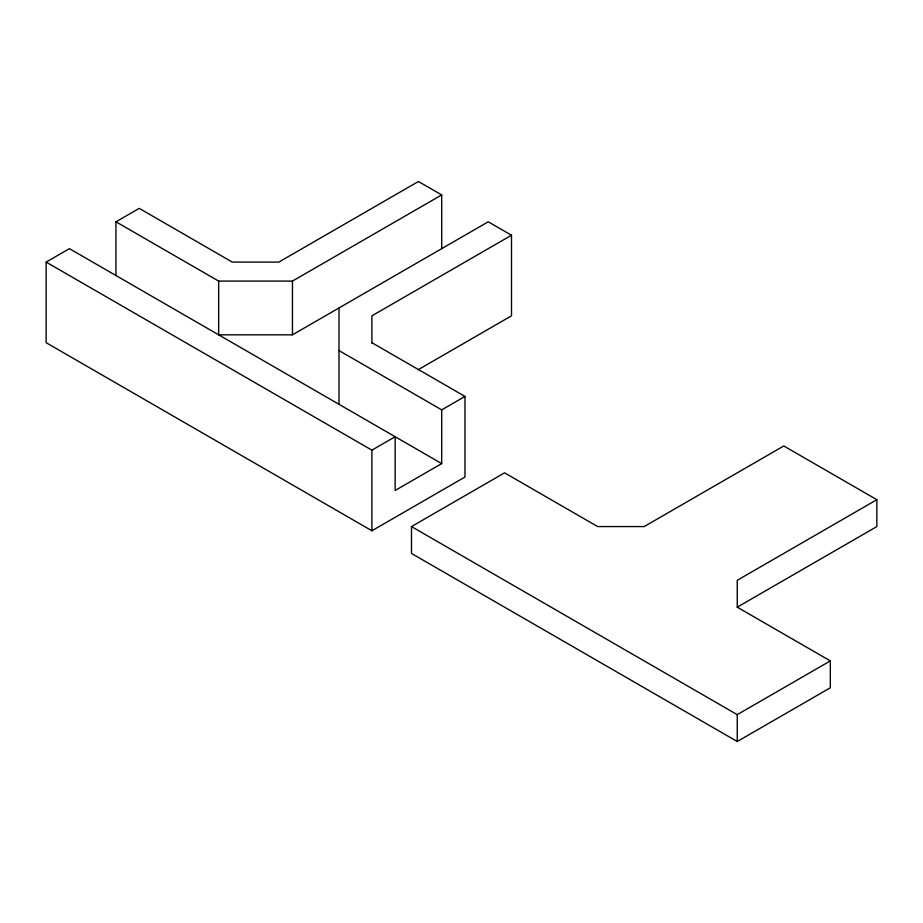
<?xml version="1.0" encoding="UTF-8"?>
<svg xmlns="http://www.w3.org/2000/svg" width="923" height="923" viewBox="0 0 923 923"><rect width="100%" height="100%" fill="white"/><g stroke="black" fill="none" stroke-linecap="round" stroke-linejoin="round"><path stroke-width="1.38" d="M371.9 342.698L464.973 396.429L464.973 477.029L371.9 530.76L46.15 342.698L46.15 262.097L69.421 248.656L441.702 463.6L441.702 409.858L338.995 350.567M115.952 275.527L115.952 221.797L139.223 208.356L232.296 262.097L278.827 262.097L418.431 181.496L441.702 194.926L441.702 248.656M115.952 221.797L218.659 281.088L292.453 281.088L441.702 194.926M218.659 281.088L218.659 334.83L292.453 334.83L488.232 221.797L511.504 235.227L511.504 315.828L418.015 369.8M511.504 235.227L371.9 315.828L371.9 343.171M46.15 262.097L371.9 450.159L395.159 436.729L395.159 490.459L441.702 463.6M441.702 409.858L464.973 396.429M737.246 607.172L830.319 660.903L830.319 687.773L737.246 741.504L411.496 553.442L411.496 526.572L504.569 472.841L597.643 526.572L644.173 526.572L783.777 445.971L876.85 499.701L876.85 526.572L737.246 607.172L737.246 580.302L876.85 499.701M411.496 526.572L737.246 714.644L830.319 660.903M737.246 714.644L737.246 741.504M371.9 450.159L371.9 530.76M338.995 307.959L338.995 404.297M292.453 281.088L292.453 334.83"/></g></svg>
